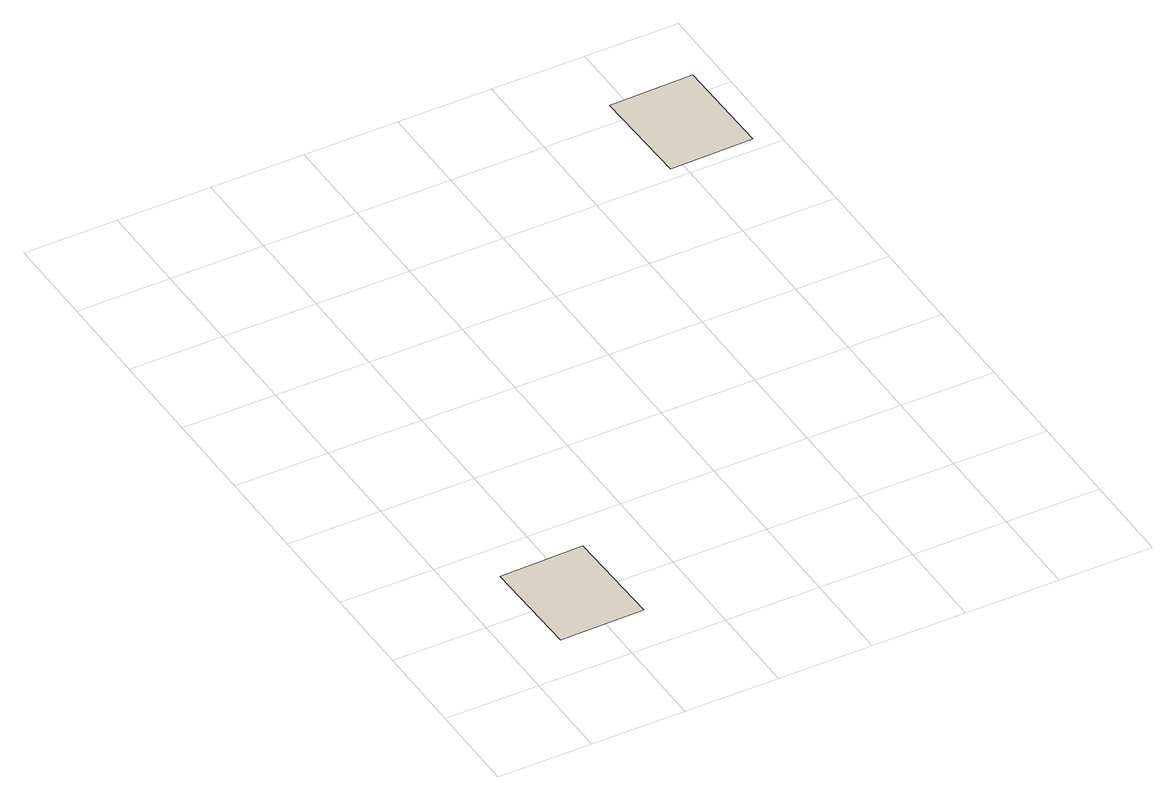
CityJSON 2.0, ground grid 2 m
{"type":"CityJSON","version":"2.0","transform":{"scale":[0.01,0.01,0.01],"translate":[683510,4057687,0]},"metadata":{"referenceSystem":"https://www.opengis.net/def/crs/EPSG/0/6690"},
"CityObjects":{
"building1":{"type":"Building","attributes":{"name":"16211-bldg-ccw","class":"3001","usage":"461","Height.highReference":"highestRoofEdge","Height.lowReference":"lowestGroundPoint","Height.status":"measured","measuredHeight":5,"BuildingIDAttribute.prefecture":16,"BuildingIDAttribute.city":16211},"geometry":[{"type":"MultiSurface","lod":"0","boundaries":[[[0,1,2,3]]]}]},
"building2":{"type":"Building","attributes":{"name":"16211-bldg-cw","class":"3001","usage":"461","Height.highReference":"highestRoofEdge","Height.lowReference":"lowestGroundPoint","Height.status":"measured","measuredHeight":5,"BuildingIDAttribute.prefecture":16,"BuildingIDAttribute.city":16211},"geometry":[{"type":"MultiSurface","lod":"0","boundaries":[[[4,5,6,7]]]}]}
},
"vertices":[
[282,102,0],[277,324,0],[99,321,0],[103,99,0],
[969,1449,0],[1148,1453,0],[1152,1231,0],[974,1227,0]
]}
